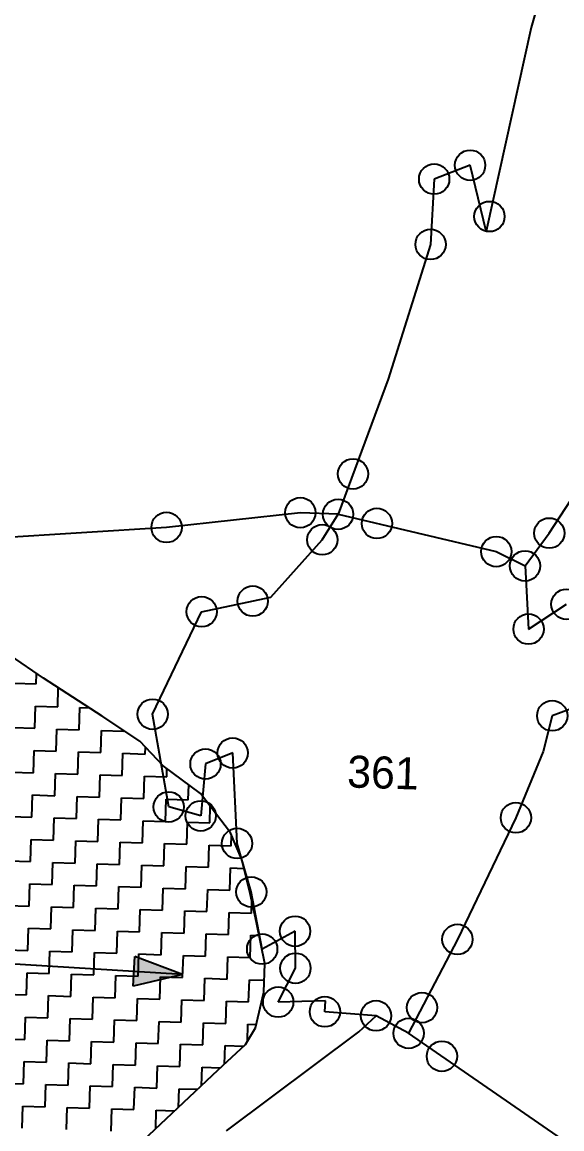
# Model space of a CAD drawing. Header units: metres. Extents: x 289133 to 292218, y 2093453 to 2100632.
# Drawn here: x 290692.2 to 290852.8, y 2096455.6 to 2096785.1 of the extents above; entities that cross this region are included whole.
import ezdxf
from ezdxf.enums import TextEntityAlignment as Align

# ---------------------------------------------------------------- set-up
doc = ezdxf.new("R2010")
doc.units = ezdxf.units.M
doc.header["$MEASUREMENT"] = 0
for name, color, linetype in [('POLY_HATCH', 12, 'Continuous'), ('POLY_PARCEL', 6, 'Continuous'), ('TEXT_PARCEL', 7, 'Continuous')]:
    doc.layers.add(name, color=color, linetype=linetype)
doc.styles.add('TEXT_MAP', font='', dxfattribs={"height": 1.8})
doc.styles.get('TEXT_MAP').set_extended_font_data('Kruti Dev 050')

msp = doc.modelspace()

# ---------------------------------------------------------------- hatches: boundary and pattern name
h = msp.add_hatch(color=256)
h.paths.add_polyline_path([(290725.49, 2096502.52), (290725.22, 2096498.09), (290739.94, 2096501.63)])
h.paths.add_polyline_path([(290739.94, 2096501.63), (290725.76, 2096506.94), (290725.49, 2096502.52)])

# ---------------------------------------------------------------- linework, layer by layer
for points in [[(290739.94, 2096501.63), (290652.87, 2096506.98)], [(290725.22, 2096498.09), (290725.76, 2096506.94)], [(290739.94, 2096501.63), (290725.76, 2096506.94)], [(290739.94, 2096501.63), (290725.22, 2096498.09)]]:
    msp.add_lwpolyline(points)
for centre in [(290825.52, 2096742.53), (290814.82, 2096738.4), (290831.27, 2096727.27), (290813.74, 2096718.96), (290790.67, 2096650.62), (290775, 2096639.08), (290786.22, 2096638.6), (290735.18, 2096634.7), (290797.78, 2096635.88), (290781.52, 2096631.01), (290849.06, 2096632.99), (290833.29, 2096627.5), (290841.85, 2096623.24), (290760.83, 2096612.77), (290854.17, 2096611.82), (290745.63, 2096609.6), (290842.9, 2096604.43), (290731.05, 2096579.08), (290849.95, 2096578.62), (290754.87, 2096567.54), (290746.78, 2096564.27), (290735.82, 2096551.47), (290745.36, 2096548.82), (290839.13, 2096548.25), (290756.17, 2096540.6), (290760.41, 2096526.15), (290773.43, 2096514.47), (290763.64, 2096509.15), (290821.73, 2096512.04), (290773.55, 2096503.44), (290768.4, 2096493.37), (290782.3, 2096490.49), (290797.52, 2096489.3), (290811.19, 2096491.72), (290807.22, 2096484.07), (290817.12, 2096477.24)]:
    msp.add_circle(centre, 4.51)
at = {"layer": 'POLY_HATCH'}
for p, q in [((290698.53, 2096589.81), (290688.73, 2096596.55)), ((290716.04, 2096578.54), (290698.53, 2096589.81)), ((290727.23, 2096571.05), (290716.04, 2096578.54)), ((290734.15, 2096563.69), (290727.23, 2096571.05)), ((290745.32, 2096555.48), (290734.15, 2096563.69)), ((290754.24, 2096543.77), (290745.32, 2096555.48)), ((290757.56, 2096535.81), (290754.24, 2096543.77)), ((290760.11, 2096525.73), (290757.56, 2096535.81)), ((290761.98, 2096517.1), (290760.11, 2096525.73)), ((290764.45, 2096504.88), (290761.98, 2096517.1)), ((290764.18, 2096496.31), (290764.45, 2096504.88)), ((290761.7, 2096485.68), (290764.18, 2096496.31)), ((290758.69, 2096480.77), (290761.7, 2096485.68)), ((290750.59, 2096473.17), (290758.69, 2096480.77)), ((290724.82, 2096448.98), (290750.59, 2096473.17))]:
    msp.add_line(p, q, dxfattribs=at)
at = {"layer": 'POLY_HATCH', "linetype": 'Continuous'}
for p, q in [((290696.38, 2096588.11), (290696.48, 2096591.13)), ((290689.77, 2096588.32), (290696.38, 2096588.11)), ((290702.79, 2096581.29), (290702.97, 2096586.95)), ((290695.97, 2096574.88), (290696.17, 2096581.5)), ((290696.17, 2096581.5), (290702.79, 2096581.29)), ((290709.2, 2096574.47), (290709.41, 2096581.08)), ((290709.41, 2096581.08), (290712.23, 2096580.99)), ((290689.35, 2096575.09), (290695.97, 2096574.88)), ((290702.37, 2096568.06), (290702.58, 2096574.67)), ((290702.58, 2096574.67), (290709.2, 2096574.47)), ((290715.6, 2096567.64), (290715.81, 2096574.26)), ((290715.81, 2096574.26), (290722.43, 2096574.05)), ((290722.43, 2096574.05), (290722.43, 2096574.26)), ((290695.55, 2096561.65), (290695.76, 2096568.27)), ((290695.76, 2096568.27), (290702.37, 2096568.06)), ((290708.78, 2096561.24), (290708.99, 2096567.85)), ((290708.99, 2096567.85), (290715.6, 2096567.64)), ((290722.01, 2096560.82), (290722.22, 2096567.44)), ((290722.22, 2096567.44), (290728.83, 2096567.23)), ((290728.83, 2096567.23), (290728.9, 2096569.28)), ((290688.94, 2096561.86), (290695.55, 2096561.65)), ((290701.96, 2096554.83), (290702.17, 2096561.44)), ((290702.17, 2096561.44), (290708.78, 2096561.24)), ((290715.19, 2096554.41), (290715.4, 2096561.03)), ((290715.4, 2096561.03), (290722.01, 2096560.82)), ((290728.42, 2096554), (290728.63, 2096560.61)), ((290728.63, 2096560.61), (290735.24, 2096560.4)), ((290735.24, 2096560.4), (290735.32, 2096562.83)), ((290741.65, 2096553.58), (290741.79, 2096558.07)), ((290695.13, 2096548.42), (290695.34, 2096555.04)), ((290695.34, 2096555.04), (290701.96, 2096554.83)), ((290708.36, 2096548.01), (290708.57, 2096554.62)), ((290708.57, 2096554.62), (290715.19, 2096554.41)), ((290721.59, 2096547.59), (290721.8, 2096554.21)), ((290721.8, 2096554.21), (290728.42, 2096554)), ((290734.83, 2096547.17), (290735.03, 2096553.79)), ((290735.03, 2096553.79), (290741.65, 2096553.58)), ((290748.06, 2096546.76), (290748.21, 2096551.69)), ((290688.52, 2096548.63), (290695.13, 2096548.42)), ((290701.54, 2096541.6), (290701.75, 2096548.21)), ((290701.75, 2096548.21), (290708.36, 2096548.01)), ((290714.77, 2096541.18), (290714.98, 2096547.8)), ((290714.98, 2096547.8), (290721.59, 2096547.59)), ((290728, 2096540.77), (290728.21, 2096547.38)), ((290728.21, 2096547.38), (290734.83, 2096547.17)), ((290741.23, 2096540.35), (290741.44, 2096546.97)), ((290741.44, 2096546.97), (290748.06, 2096546.76)), ((290694.72, 2096535.19), (290694.93, 2096541.81)), ((290694.93, 2096541.81), (290701.54, 2096541.6)), ((290707.95, 2096534.78), (290708.16, 2096541.39)), ((290708.16, 2096541.39), (290714.77, 2096541.18)), ((290721.18, 2096534.36), (290721.39, 2096540.97)), ((290721.39, 2096540.97), (290728, 2096540.77)), ((290734.41, 2096533.94), (290734.62, 2096540.56)), ((290734.62, 2096540.56), (290741.23, 2096540.35)), ((290747.64, 2096533.53), (290747.85, 2096540.14)), ((290747.85, 2096540.14), (290754.46, 2096539.93)), ((290754.46, 2096539.93), (290754.56, 2096543.01)), ((290688.1, 2096535.4), (290694.72, 2096535.19)), ((290701.12, 2096528.37), (290701.33, 2096534.98)), ((290701.33, 2096534.98), (290707.95, 2096534.78)), ((290714.36, 2096527.95), (290714.56, 2096534.57)), ((290714.56, 2096534.57), (290721.18, 2096534.36)), ((290727.59, 2096527.54), (290727.79, 2096534.15)), ((290727.79, 2096534.15), (290734.41, 2096533.94)), ((290740.82, 2096527.12), (290741.02, 2096533.74)), ((290741.02, 2096533.74), (290747.64, 2096533.53)), ((290754.05, 2096526.7), (290754.25, 2096533.32)), ((290754.25, 2096533.32), (290758.22, 2096533.19)), ((290694.3, 2096521.96), (290694.51, 2096528.58)), ((290694.51, 2096528.58), (290701.12, 2096528.37)), ((290707.53, 2096521.55), (290707.74, 2096528.16)), ((290707.74, 2096528.16), (290714.36, 2096527.95)), ((290720.76, 2096521.13), (290720.97, 2096527.74)), ((290720.97, 2096527.74), (290727.59, 2096527.54)), ((290733.99, 2096520.71), (290734.2, 2096527.33)), ((290734.2, 2096527.33), (290740.82, 2096527.12)), ((290747.22, 2096520.3), (290747.43, 2096526.91)), ((290747.43, 2096526.91), (290754.05, 2096526.7)), ((290760.45, 2096519.88), (290760.57, 2096523.59)), ((290687.69, 2096522.17), (290694.3, 2096521.96)), ((290700.71, 2096515.14), (290700.92, 2096521.75)), ((290700.92, 2096521.75), (290707.53, 2096521.55)), ((290713.94, 2096514.72), (290714.15, 2096521.34)), ((290714.15, 2096521.34), (290720.76, 2096521.13)), ((290727.17, 2096514.31), (290727.38, 2096520.92)), ((290727.38, 2096520.92), (290733.99, 2096520.71)), ((290740.4, 2096513.89), (290740.61, 2096520.5)), ((290740.61, 2096520.5), (290747.22, 2096520.3)), ((290753.63, 2096513.47), (290753.84, 2096520.09)), ((290753.84, 2096520.09), (290760.45, 2096519.88)), ((290693.89, 2096508.73), (290694.09, 2096515.35)), ((290694.09, 2096515.35), (290700.71, 2096515.14)), ((290707.12, 2096508.32), (290707.32, 2096514.93)), ((290707.32, 2096514.93), (290713.94, 2096514.72)), ((290720.35, 2096507.9), (290720.55, 2096514.51)), ((290720.55, 2096514.51), (290727.17, 2096514.31)), ((290733.58, 2096507.48), (290733.78, 2096514.1)), ((290733.78, 2096514.1), (290740.4, 2096513.89)), ((290746.81, 2096507.07), (290747.01, 2096513.68)), ((290747.01, 2096513.68), (290753.63, 2096513.47)), ((290760.04, 2096506.65), (290760.25, 2096513.27)), ((290760.25, 2096513.27), (290762.77, 2096513.19)), ((290687.27, 2096508.94), (290693.89, 2096508.73)), ((290700.29, 2096501.91), (290700.5, 2096508.52)), ((290700.5, 2096508.52), (290707.12, 2096508.32)), ((290713.52, 2096501.49), (290713.73, 2096508.11)), ((290713.73, 2096508.11), (290720.35, 2096507.9)), ((290726.75, 2096501.08), (290726.96, 2096507.69)), ((290726.96, 2096507.69), (290733.58, 2096507.48)), ((290739.98, 2096500.66), (290740.19, 2096507.27)), ((290740.19, 2096507.27), (290746.81, 2096507.07)), ((290753.21, 2096500.24), (290753.42, 2096506.86)), ((290753.42, 2096506.86), (290760.04, 2096506.65)), ((290693.47, 2096495.5), (290693.68, 2096502.12)), ((290693.68, 2096502.12), (290700.29, 2096501.91)), ((290706.7, 2096495.08), (290706.91, 2096501.7)), ((290706.91, 2096501.7), (290713.52, 2096501.49)), ((290719.93, 2096494.67), (290720.14, 2096501.28)), ((290720.14, 2096501.28), (290726.75, 2096501.08)), ((290733.16, 2096494.25), (290733.37, 2096500.87)), ((290733.37, 2096500.87), (290739.98, 2096500.66)), ((290746.39, 2096493.84), (290746.6, 2096500.45)), ((290746.6, 2096500.45), (290753.21, 2096500.24)), ((290759.62, 2096493.42), (290759.83, 2096500.04)), ((290759.83, 2096500.04), (290764.29, 2096499.89)), ((290686.85, 2096495.71), (290693.47, 2096495.5)), ((290699.88, 2096488.68), (290700.08, 2096495.29)), ((290700.08, 2096495.29), (290706.7, 2096495.08)), ((290713.11, 2096488.26), (290713.31, 2096494.88)), ((290713.31, 2096494.88), (290719.93, 2096494.67)), ((290726.34, 2096487.85), (290726.54, 2096494.46)), ((290726.54, 2096494.46), (290733.16, 2096494.25)), ((290739.57, 2096487.43), (290739.78, 2096494.04)), ((290739.78, 2096494.04), (290746.39, 2096493.84)), ((290752.8, 2096487.01), (290753.01, 2096493.63)), ((290753.01, 2096493.63), (290759.62, 2096493.42)), ((290693.05, 2096482.27), (290693.26, 2096488.89)), ((290693.26, 2096488.89), (290699.88, 2096488.68)), ((290706.28, 2096481.85), (290706.49, 2096488.47)), ((290706.49, 2096488.47), (290713.11, 2096488.26)), ((290719.51, 2096481.44), (290719.72, 2096488.05)), ((290719.72, 2096488.05), (290726.34, 2096487.85)), ((290732.74, 2096481.02), (290732.95, 2096487.64)), ((290732.95, 2096487.64), (290739.57, 2096487.43)), ((290745.97, 2096480.61), (290746.18, 2096487.22)), ((290746.18, 2096487.22), (290752.8, 2096487.01)), ((290759.25, 2096481.68), (290759.41, 2096486.8)), ((290759.41, 2096486.8), (290761.95, 2096486.72)), ((290686.44, 2096482.48), (290693.05, 2096482.27)), ((290699.46, 2096475.45), (290699.67, 2096482.06)), ((290699.67, 2096482.06), (290706.28, 2096481.85)), ((290712.69, 2096475.03), (290712.9, 2096481.65)), ((290712.9, 2096481.65), (290719.51, 2096481.44)), ((290725.92, 2096474.62), (290726.13, 2096481.23)), ((290726.13, 2096481.23), (290732.74, 2096481.02)), ((290739.15, 2096474.2), (290739.36, 2096480.81)), ((290739.36, 2096480.81), (290745.97, 2096480.61)), ((290752.42, 2096474.88), (290752.59, 2096480.4)), ((290752.59, 2096480.4), (290758.11, 2096480.22)), ((290692.64, 2096469.04), (290692.84, 2096475.66)), ((290692.84, 2096475.66), (290699.46, 2096475.45)), ((290705.87, 2096468.62), (290706.08, 2096475.24)), ((290706.08, 2096475.24), (290712.69, 2096475.03)), ((290719.1, 2096468.21), (290719.31, 2096474.82)), ((290719.31, 2096474.82), (290725.92, 2096474.62)), ((290732.33, 2096467.79), (290732.54, 2096474.41)), ((290732.54, 2096474.41), (290739.15, 2096474.2)), ((290745.59, 2096468.47), (290745.77, 2096473.99)), ((290745.77, 2096473.99), (290751.28, 2096473.82)), ((290686.02, 2096469.25), (290692.64, 2096469.04)), ((290699.04, 2096462.22), (290699.25, 2096468.83)), ((290699.25, 2096468.83), (290705.87, 2096468.62)), ((290712.27, 2096461.8), (290712.48, 2096468.42)), ((290712.48, 2096468.42), (290719.1, 2096468.21)), ((290725.5, 2096461.38), (290725.71, 2096468)), ((290725.71, 2096468), (290732.33, 2096467.79)), ((290738.77, 2096462.07), (290738.94, 2096467.58)), ((290738.94, 2096467.58), (290744.46, 2096467.41)), ((290692.22, 2096455.81), (290692.43, 2096462.43)), ((290692.43, 2096462.43), (290699.04, 2096462.22)), ((290705.45, 2096455.39), (290705.66, 2096462.01)), ((290705.66, 2096462.01), (290712.27, 2096461.8)), ((290718.68, 2096454.98), (290718.89, 2096461.59)), ((290718.89, 2096461.59), (290725.5, 2096461.38)), ((290731.95, 2096455.66), (290732.12, 2096461.18)), ((290732.12, 2096461.18), (290737.63, 2096461))]:
    msp.add_line(p, q, dxfattribs=at)
at = {"layer": 'POLY_PARCEL'}
for p, q in [((290852.71, 2096816.08), (290843.71, 2096783.5)), ((290843.71, 2096783.5), (290830.3, 2096722.89)), ((290825.52, 2096742.53), (290814.82, 2096738.4)), ((290830.3, 2096722.89), (290825.52, 2096742.53)), ((290814.82, 2096738.4), (290813.74, 2096718.96)), ((290813.74, 2096718.96), (290801.14, 2096678.86)), ((290801.14, 2096678.86), (290786.22, 2096638.6)), ((290849.06, 2096632.99), (290864.86, 2096657.38)), ((290775, 2096639.08), (290735.18, 2096634.7)), ((290786.22, 2096638.6), (290775, 2096639.08)), ((290781.52, 2096631.01), (290786.22, 2096638.6)), ((290786.22, 2096638.6), (290833.29, 2096627.5)), ((290735.18, 2096634.7), (290637.19, 2096628.59)), ((290841.85, 2096623.24), (290849.06, 2096632.99)), ((290766.19, 2096613.89), (290781.52, 2096631.01)), ((290833.29, 2096627.5), (290841.85, 2096623.24)), ((290841.85, 2096623.24), (290842.9, 2096604.43)), ((290745.63, 2096609.6), (290766.19, 2096613.89)), ((290731.05, 2096579.08), (290745.63, 2096609.6)), ((290842.9, 2096604.43), (290854.17, 2096611.82)), ((290869.99, 2096585.99), (290849.95, 2096578.62)), ((290735.82, 2096551.47), (290731.05, 2096579.08)), ((290849.95, 2096578.62), (290847.26, 2096567.94)), ((290754.87, 2096567.54), (290746.78, 2096564.27)), ((290756.17, 2096540.6), (290754.87, 2096567.54)), ((290847.26, 2096567.94), (290839.13, 2096548.25)), ((290746.78, 2096564.27), (290745.36, 2096548.82)), ((290745.36, 2096548.82), (290735.82, 2096551.47)), ((290839.13, 2096548.25), (290821.73, 2096512.04)), ((290760.41, 2096526.15), (290756.17, 2096540.6)), ((290763.64, 2096509.15), (290760.41, 2096526.15)), ((290773.43, 2096514.47), (290763.64, 2096509.15)), ((290773.55, 2096503.44), (290773.43, 2096514.47)), ((290821.73, 2096512.04), (290807.22, 2096484.07)), ((290768.4, 2096493.37), (290773.55, 2096503.44)), ((290782.48, 2096493.78), (290768.4, 2096493.37)), ((290782.3, 2096490.49), (290782.48, 2096493.78)), ((290797.52, 2096489.3), (290782.3, 2096490.49)), ((290792.37, 2096484.5), (290797.52, 2096489.3)), ((290807.22, 2096484.07), (290797.52, 2096489.3)), ((290753, 2096455.06), (290792.37, 2096484.5)), ((290870.76, 2096440.23), (290807.22, 2096484.07))]:
    msp.add_line(p, q, dxfattribs=at)

# ---------------------------------------------------------------- texts
at = {"layer": 'TEXT_PARCEL', "style": 'TEXT_MAP'}
msp.add_text('361', height=9.531, rotation=358.1979, dxfattribs=at).set_placement((290799.6, 2096561.73), align=Align.MIDDLE)

doc.saveas('drawing.dxf')
